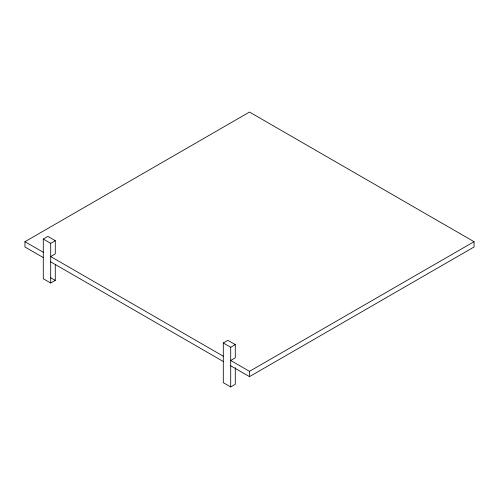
<?xml version="1.0" encoding="UTF-8"?>
<svg xmlns="http://www.w3.org/2000/svg" width="499" height="499" viewBox="0 0 499 499"><rect width="100%" height="100%" fill="white"/><g stroke="black" fill="none" stroke-linecap="round" stroke-linejoin="round"><path stroke-width="0.75" d="M43.282 257.571L24.95 246.986L24.95 241.697L249.5 112.05L474.05 241.697L474.05 246.986L249.5 376.633L230.706 365.779M55.277 264.495L55.277 280.369L50.698 283.02L43.282 278.735L43.282 239.052L47.86 236.401L55.277 240.686L55.277 253.916L50.698 256.561L223.296 356.211M43.282 239.052L50.698 243.331L55.277 240.686M235.291 367.669L235.291 384.299L230.706 386.95L223.296 382.664L223.296 342.981L227.875 340.337L235.291 344.616L235.291 357.845L230.706 360.49L249.5 371.337L474.05 241.697M223.296 342.981L230.706 347.26L235.291 344.616M24.95 241.697L43.282 252.276M50.698 261.85L223.296 361.501M50.561 277.65L55.277 280.369M249.5 371.337L249.5 376.633M230.706 347.26L230.706 386.95M50.698 243.331L50.698 283.02"/></g></svg>
